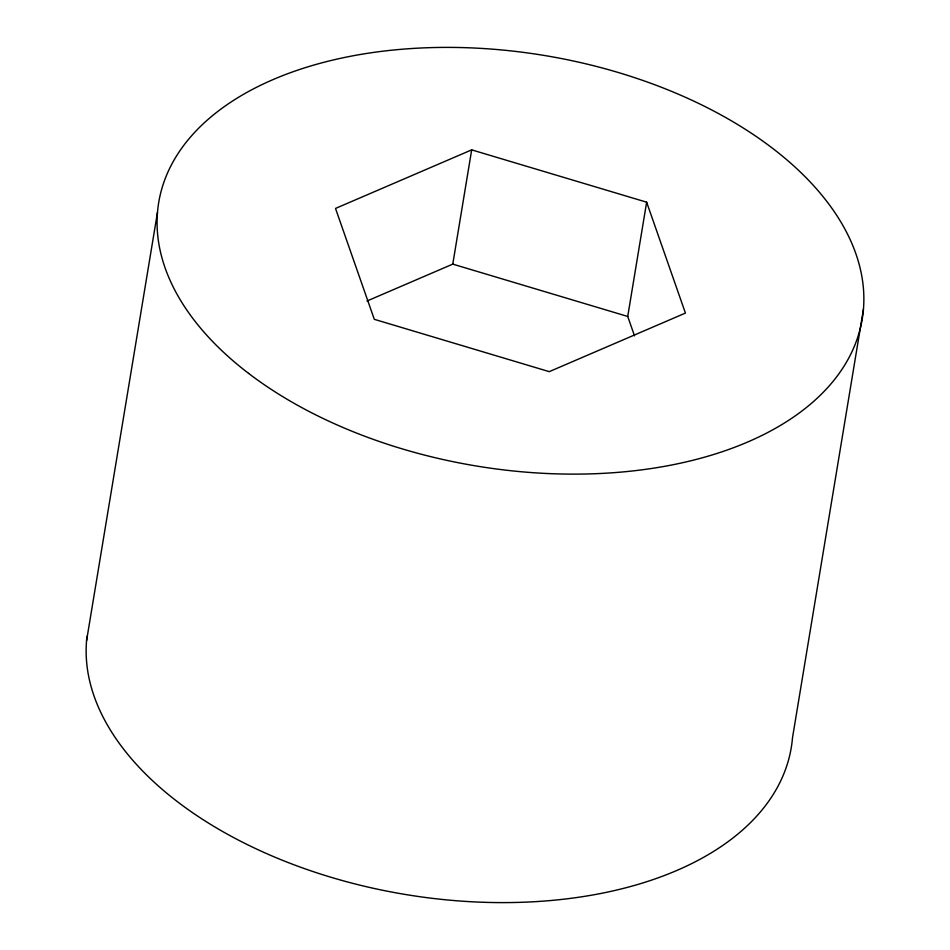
<?xml version="1.0" encoding="UTF-8"?>
<svg xmlns="http://www.w3.org/2000/svg" width="950" height="950" viewBox="0 0 950 950"><rect width="100%" height="100%" fill="white"/><g stroke="black" fill="none" stroke-linecap="round" stroke-linejoin="round"><path stroke-width="1.43" d="M86.557 640.739L157.498 212.254M366.985 301.019L452.77 264.124L471.687 149.863L646.641 202.184L685.425 313.084L549.242 371.652L374.288 319.319L335.516 208.43L471.687 149.863M634.517 335.861L627.724 316.457L646.641 202.184M863.443 309.261L792.502 737.746A356.547 208.062 9.4 0 1 418.451 896.503A356.547 208.062 9.4 0 1 87.008 636.381M452.77 264.124L627.724 316.457M248.591 373.386A356.547 208.062 9.4 0 0 846.913 361.38A356.547 208.062 9.4 0 0 435.896 47.5A356.547 208.062 9.4 0 0 248.591 373.386"/></g></svg>
